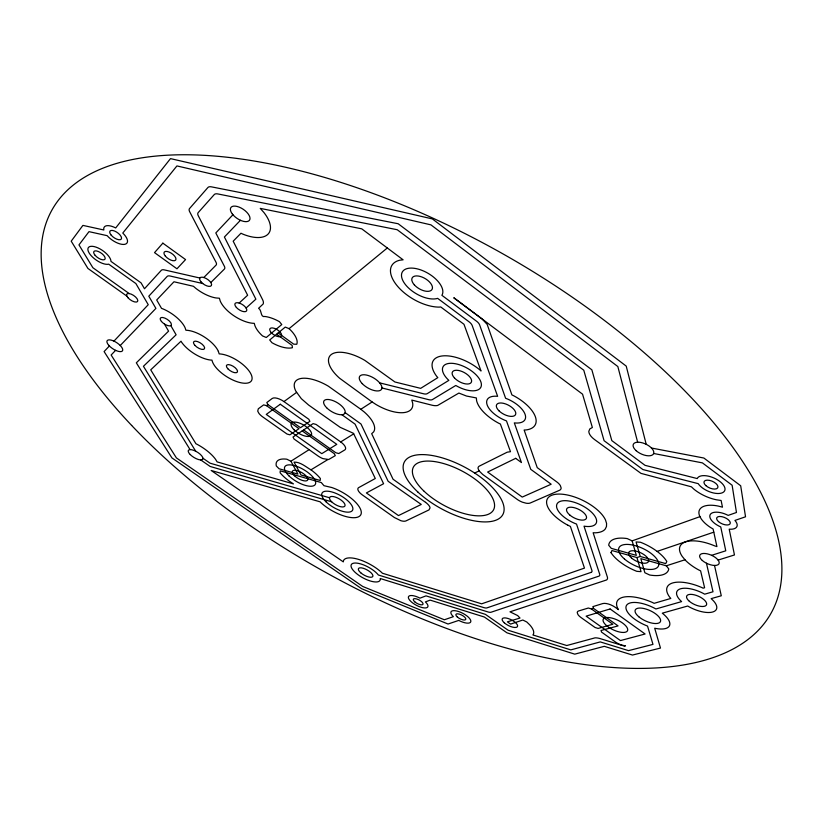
<?xml version="1.0" encoding="UTF-8"?>
<svg xmlns="http://www.w3.org/2000/svg" width="823" height="823" viewBox="0 0 823 823"><rect width="100%" height="100%" fill="white"/><g stroke="black" fill="none" stroke-linecap="round" stroke-linejoin="round"><path stroke-width="1.23" d="M610.995 552.645L611.921 550.536L636.961 557.562L640.212 556.461L665.725 563.611L666.825 561.492A32.529 14.104 24.9 0 0 640.479 542.244L636.066 541.956L640.212 556.461M109.377 345.979L104.099 351.575L171.935 457.927L361.626 588.712L448.041 624.019L458.75 620.408A11.069 4.074 27.4 0 0 470.807 620.758A11.069 4.074 27.4 0 0 456.827 611.026A11.069 4.074 27.4 0 0 453.38 616.664L444.348 619.77L362.727 586.47L176.41 457.917L111.136 355.011L115.611 350.351M113.955 341.123L148.243 304.705L135.867 283.544L108.708 264.173A13.487 5.74 34.8 0 1 90.036 254.307A13.487 5.74 34.8 0 1 95.921 247.095A13.487 5.74 34.8 0 1 110.971 261.385L141.062 282.865L144.488 288.76L161.298 270.325A6.831 3.004 34 0 1 164.374 269.903L199.824 278.009M232.94 214.762L215.811 232.95L247.63 295.241L239.164 303.029M120.251 345.516L155.897 308.388L148.798 296.187L167.151 276.446A6.8 2.994 33.8 0 1 170.238 276.044L202.736 283.524M240.439 220.297L224.401 237.014L255.871 299.171L246.098 308.008M203.806 277.505L216.038 265.14A7.068 3.251 33.7 0 0 216.007 262.259L189.65 211.686A7.376 3.498 34.6 0 1 189.547 208.548L207.9 187.521A7.582 3.704 34.8 0 1 211.429 186.852L398.178 223.753L591.85 369.805L611.808 440.603L645.037 465.334L697.235 478.564A15.009 7.212 23.7 0 1 717.944 480.128A15.009 7.212 23.7 0 1 720.454 493.327A15.009 7.212 23.7 0 1 698.202 483.646L642.897 469.552L604.082 440.696L583.774 370.216L397.221 229.73L217.786 193.93A7.551 3.683 34.6 0 0 214.247 194.578L198.189 212.622A7.366 3.508 34.5 0 0 198.271 215.749L224.35 266.22A7.068 3.261 33.6 0 1 224.36 269.09L210.822 282.536M276.621 334.231L292.155 345.434L292.412 347.718A24.34 10.956 32 0 1 271.96 342.718L269.697 339.961L285.262 327.081L289.079 328.655L387.304 247.98M266.508 405.657L299.016 428.68L289.881 434.832L287.042 434.05L262.774 416.942A9.845 4.053 31.2 0 1 258.957 413.413L257.722 411.161L258.309 408.784L263.638 404.885L266.508 405.657L267.928 404.607L300.488 427.693L309.89 421.355L308.831 419.298L283.956 401.573A10.041 4.218 31.1 0 0 272.187 398.486L266.806 402.54L267.928 404.607M283.956 401.573L296.589 392.406M425.563 502.349A9.794 4.033 28.5 0 1 430.069 507.853L428.968 509.921L405.996 520.897A9.537 3.827 28.7 0 1 400.924 520.722L394.433 517.554L362.501 495.035A9.619 3.878 29.3 0 1 358.262 490.631L357.902 489.644A9.516 3.837 29.3 0 1 358.766 487.566L375.288 478.502L353.458 433.31L340.218 427.353L308.646 405.06L301.341 398.692L295.879 391.264A30.739 13.353 30.7 0 1 301.28 378.426A30.739 13.353 30.7 0 1 328.336 386.172L360.813 409.278L372.14 401.963L375.988 404.484A32.015 14.536 29.9 0 0 412.683 403.157L411.778 400.081L431.859 405.163A13.178 6.111 29.2 0 0 437.661 405.451L458.884 393.065L466.518 396.048L476.352 397.931L476.599 400.719A32.827 15.647 27.8 0 0 498.532 423.135L500.384 424.02L510.497 451.693L507.235 452.177L479.408 466.075A10.555 4.681 27.7 0 0 478.06 468.441L479.079 470.879L482.71 474.449L517.153 499.345A10.514 4.619 27 0 0 522.502 502.215L526.144 503.213A10.514 4.619 27 0 0 530.362 502.956L559.486 490.292A10.843 4.897 26.6 0 0 561.132 487.946L560.35 485.601A10.843 4.897 26.6 0 0 556.636 481.805L537.234 467.629L524.128 430.007L525.691 429.976A32.807 15.637 27.8 0 0 534.662 415.049A32.827 15.647 27.8 0 0 513.84 395.832L511.906 394.906L487.175 324.396L482.011 318.913L453.771 297.751L582.55 394.176L592.365 427.507L589.824 428.917L588.805 431.365A14.022 6.8 25.9 0 0 594.412 439.451L640.994 473.379L691.413 486.815L693.727 489.006A27.056 13.003 23.6 0 0 716.452 499.798L721.102 500.477L722.481 507.174L718.119 506.042A26.408 12.283 23.4 0 0 699.519 515.712L701.042 518.624A26.408 12.283 23.4 0 0 710.311 527.348L713.109 529.014L716.926 546.595L714.57 545.834A32.262 14.33 23.7 0 0 691.865 540.865A32.334 14.361 23.7 0 0 683.872 542.594A32.262 14.33 23.7 0 0 682.236 556.43L685.158 559.99A32.262 14.33 23.7 0 0 698.789 569.979L700.61 570.853L704.601 587.745L703.109 588.178L701.577 587.437A32.406 13.693 24 0 0 672.741 582.931A32.406 13.693 24 0 0 669.49 596.891L670.807 598.444L654.151 603.321L652.207 602.374A34.01 13.837 24.8 0 0 617.703 608.362L618.485 609.627L615.367 607.395A9.927 4.002 25.4 0 0 602.621 603.598L592.869 606.633L593.455 608.341L618.083 625.912L601.016 630.49L601.582 632.126L615.347 641.93A9.66 3.765 25.2 0 0 621.941 645.16L625.48 645.849L624.462 646.117L600.409 638.689A11.337 4.362 25.5 0 0 595.008 637.856L566.749 645.53L532.893 634.945L533.222 634.543A26.161 9.845 26.8 0 0 529.786 624.914L526.802 622.003L522.821 620.028L510.62 624.101L507.38 621.838L520.002 618.042L517.646 615.563L509.993 611.828L606.602 579.958A12.201 5.092 25.6 0 0 607.364 577.046L593.136 532.728L595.317 532.81A32.714 14.475 26.1 0 0 605.214 529.076L606.469 526.525L606.582 523.479L605.522 520.023A32.714 14.475 26.1 0 0 555.566 494.294A32.714 14.475 26.1 0 0 567.798 525.187M290.91 461.23L297.926 474.13L279.059 468.76L276.333 466.003A27.138 10.689 30.2 0 1 286.857 459.213L290.91 461.23L309.098 449.656L318.038 455.973A9.732 3.981 30.2 0 0 322.986 458.637L328.675 459.512L335.29 455.644L334.303 453.679L302.175 430.923M309.098 449.656L294.058 439.009L293.009 437.034L313.09 423.629L316.042 424.421L340.691 441.93L353.715 433.855M310.96 469.83A27.015 10.637 30.2 0 1 320.373 478.513L320.178 480.467L301.033 475.015L294.037 462.104C300.416 461.929 305.693 466.785 310.96 469.83L327.821 459.594M474.665 473.06L479.079 470.879M632.146 540.876L636.333 555.371L611.252 548.344L608.701 545.238A32.529 14.104 24.9 0 1 627.208 538.581L632.146 540.876L699.992 516.628M657.114 551.4L713.798 532.162M666.311 565.812L668.78 568.919A32.529 14.104 24.9 0 1 649.707 575.02L644.872 572.746L640.839 558.652L666.311 565.812L684.983 559.774M711.607 555.33L725.763 550.803L720.742 526.936A14.639 6.81 23.4 0 1 710.311 514.426A14.639 6.81 23.4 0 1 728.16 515.383L736.462 512.482L732.131 485.241L702.42 462.886L653.647 453.483M718.088 560.093L734.455 554.959L729.209 529.179A14.639 6.81 23.4 0 0 734.939 520.424L745.535 516.793L740.69 485.776L703.871 458.03L651.456 448.021M591.428 608.958L612.857 624.245L598.126 628.433L595.07 627.496L581.161 617.641A9.67 3.817 25.7 0 1 577.921 614.503L577.252 612.641A9.67 3.817 25.7 0 1 578.764 610.923L588.322 608.022L591.428 608.958L593.455 608.341M379.65 382.86L423.526 393.775A6.923 3.22 29.3 0 0 427.271 393.62L448.844 380.37A21.501 10.349 28.8 0 1 453.432 363.437A21.501 10.349 28.8 0 1 481.362 383.991A21.501 10.349 28.8 0 1 455.788 385.483L432.486 399.536A6.903 3.199 29.2 0 1 428.752 399.68L381.934 387.962M329.529 497.761L210.071 463.184L202.972 458.267M331.679 501.814A8.744 3.426 29.6 0 1 335.393 497.102A8.744 3.426 29.6 0 1 344.775 506.196A8.744 3.426 29.6 0 1 331.679 501.814L210.143 466.456L200.719 459.934M567.88 525.208L570.401 526.432L584.474 568.107L481.65 603.825L382.366 573.209L381.43 572.273A25.163 9.218 28.8 0 0 349.343 557.881A25.215 9.238 28.8 0 0 343.51 560.586L343.304 561.883L211.161 470.468L320.106 501.824L321.114 502.853A26.892 10.534 29.6 0 0 347.193 516.875A26.892 10.534 29.6 0 0 361.307 512.328A26.799 10.504 29.6 0 0 356.945 503.758A26.892 10.534 29.6 0 0 331.751 487.514L323.974 485.693L321.279 482.556L280.221 470.838L280.118 472.783A27.138 10.689 30.2 0 0 289.429 481.249L293.451 483.903L217.128 461.898L215.585 459.347A25.976 9.701 31.5 0 0 197.417 444.492L195.946 443.762L150.722 369.846L181.019 341.195L181.533 342.101A23.147 9.753 32.7 0 0 211.984 360.145A22.962 9.681 32.1 0 0 238.001 382.006A22.962 9.681 32.1 0 0 249.678 371.831A22.962 9.681 32.1 0 0 219.165 353.89L218.373 351.37M303.646 429.935L335.835 452.743L338.747 453.545L344.693 449.996A9.917 4.146 30.1 0 0 345.547 447.712L345.166 446.642A9.917 4.146 30.1 0 0 340.712 441.941M425.563 502.349L393.034 479.223L371.687 433.69L373.57 431.962A30.585 13.25 30.2 0 0 364.25 411.994L360.813 409.278M129.211 293.564L92.876 267.732L78.967 244.894L88.987 231.644L107.144 235.666A13.888 6.1 35 0 0 124.582 244.359A13.888 6.1 35 0 0 122.781 233.053L176.924 165.927L430.943 224.864L617.836 366.544L637.65 442.198M126.865 296.115L87.927 268.452L71.21 241.18L82.907 225.389L103.842 229.987A13.888 6.1 35 0 1 115.683 227.95L170.495 158.613L432.353 218.908L626.221 366.112L646.209 444.317M345.125 412.632L360.978 423.989L388.137 481.29L421.263 504.448L398.466 515.579L366.389 492.946L383.59 483.729L355.073 424.133L341.915 414.73M278.174 332.945L293.739 344.179L296.774 344.261A24.34 10.956 32 0 0 289.089 328.655M372.14 401.963L339.611 378.241A32.179 14.66 30.5 0 1 331.515 354.353A32.179 14.66 30.5 0 1 364.928 360.443L394.927 381.985L420.676 388.353L437.836 377.634L436.674 376.296A33.033 15.904 28.8 0 1 441.57 356.04A33.033 15.904 28.8 0 1 479.706 369.774L481.023 370.988L463.977 324.283L440.737 306.958L439.143 307.113A35.296 18.137 30.4 0 1 397.396 286.065A35.296 18.137 30.4 0 1 399.752 260.222L403.105 259.811L361.729 228.825L260.253 208.384L264.008 212.632A34.638 16.923 34.1 0 1 267.989 234.195A34.638 16.923 34.1 0 1 242.867 234.133L240.964 233.238L233.187 241.18L262.619 299.747A13.271 6.08 32.7 0 1 263.144 304.006L258.587 308.286C262.095 310.23 260.119 317.719 265.068 316.495A24.34 10.956 32 0 1 279.46 321.69L281.764 324.55L266.271 337.492L262.547 335.949A24.34 10.956 32 0 1 254.821 325.383L254.276 323.346A24.659 11.1 32.7 0 1 220.225 301.033L219.391 298.235L215.945 297.947A24.885 11.193 33.5 0 1 195.761 288.307L193.436 286.291L173.972 281.775L156.699 299.994L161.534 308.378L163.047 308.934A23.353 9.835 33.3 0 1 185.052 327.647L185.916 330.239A23.147 9.753 32.7 0 1 218.373 351.38M190.062 449.605L136.33 362.82L168.571 331.155L164.435 324.036M195.72 451.23L143.439 366.286L176.112 334.796L170.814 325.62M636.961 557.562L641.035 571.656L636.776 571.327A32.529 14.104 24.9 0 1 611.026 552.655M706.453 563.22L713.006 591.778L704.694 594.175A21.665 9.156 24 0 0 680.364 588.846A21.665 9.156 24 0 0 681.609 601.603L655.921 608.969A23.785 9.67 24.8 0 0 626.344 605.687A23.785 9.67 24.8 0 0 647.536 626.077L652.978 644.388L628.525 650.633L600.276 641.909L570.802 649.892L508.1 630.223L485.405 614.349L426.005 595.873L419.977 598.156A10.936 4.002 28 0 0 408.434 597.961A10.936 4.002 28 0 0 422.353 607.611A10.936 4.002 28 0 0 425.388 601.911L430.182 600.121L484.387 617.034L506.989 632.836L574.763 654.151L604.288 646.322L632.486 655.057L660.478 648.061L654.697 628.227A23.785 9.67 24.8 0 0 669.428 625.83A23.785 9.67 24.8 0 0 662.289 613.176L687.699 606.026A21.665 9.156 24 0 0 712.934 611.921A21.665 9.156 24 0 0 711.144 598.63L721.277 595.77L714.518 565.452M162.851 243.155L154.529 252.63L176.966 268.792L185.566 259.574L162.851 243.155M280.283 404.237L266.261 414.411L321.772 453.658L336.772 444.358L280.283 404.237M515.682 458.339L487.638 472.042L522.245 497.082L551.163 484.222L530.763 469.336L514.313 422.888A21.357 10.185 27.8 0 0 525.084 414.339A21.357 10.185 27.8 0 0 505.6 398.26L479.675 325.013A7.572 3.858 29.1 0 0 476.517 321.196L441.889 295.303A22.972 11.8 30.4 0 0 420.574 269.841A22.972 11.8 30.4 0 0 403.64 282.022A22.972 11.8 30.4 0 0 437.651 298.358L469.059 321.814A7.541 3.827 29.2 0 1 472.217 325.61L497.637 396.326A21.357 10.185 27.8 0 0 487.165 404.957A21.357 10.185 27.8 0 0 506.484 420.923L521.443 462.547L515.682 458.339M591.017 572.407L486.99 607.868A5.71 2.16 27.2 0 1 483.811 607.6L378.364 574.999A16.378 5.998 28.8 0 0 354.178 563.086A16.378 5.998 28.8 0 0 361.503 577.036A16.378 5.998 28.8 0 0 380.216 578.518L487.957 611.942A5.699 2.15 27.1 0 0 491.136 612.209L598.794 576.182A6.389 2.664 25.7 0 0 599.73 574.361L584.021 526.154A21.82 9.65 26.1 0 0 590.904 511.628A21.82 9.65 26.1 0 0 558.107 502.575A21.82 9.65 26.1 0 0 576.522 524.076L591.943 570.586A6.389 2.664 25.8 0 1 591.017 572.407M610.121 608.969L586.12 616.149L620.449 640.572L645.109 633.998L610.121 608.969M424.226 491.362A45.409 19.392 28.1 0 0 493.08 510.61A45.409 19.392 28.1 0 0 443.124 463.411A45.409 19.392 28.1 0 0 424.226 491.362M624.482 559.023A21.758 9.434 24.9 0 0 658.122 566.605A21.758 9.434 24.9 0 0 633.401 545.186A21.758 9.434 24.9 0 0 624.482 559.023M289.027 475.931A17.612 6.934 30.2 0 0 315.158 484.644A17.612 6.934 30.2 0 0 296.033 466.116A17.612 6.934 30.2 0 0 289.027 475.931M326.042 501.824A17.499 6.862 29.6 0 0 352.275 510.671A17.499 6.862 29.6 0 0 333.603 492.483A17.499 6.862 29.6 0 0 326.042 501.824M418.033 492.185A55.81 23.836 28.1 0 0 502.421 515.28A55.81 23.836 28.1 0 0 440.387 457.341A55.81 23.836 28.1 0 0 418.033 492.185M689.335 601.274A10.833 4.578 24 0 0 706.278 605.214A10.833 4.578 24 0 0 694.211 594.803A10.833 4.578 24 0 0 689.335 601.274M606.829 625.85A13.425 5.319 25.3 0 0 627.373 630.963A13.425 5.319 25.3 0 0 611.952 618.094A13.425 5.319 25.3 0 0 606.829 625.85M638.792 616.756A13.878 5.648 24.8 0 0 660.221 621.972A13.878 5.648 24.8 0 0 644.481 608.65A13.878 5.648 24.8 0 0 638.792 616.756M631.56 558.066A10.874 4.712 24.9 0 0 648.349 561.811A10.874 4.712 24.9 0 0 635.922 551.112A10.874 4.712 24.9 0 0 631.56 558.066M569.742 514.982A10.905 4.825 26.1 0 0 586.315 518.49A10.905 4.825 26.1 0 0 573.528 507.524A10.905 4.825 26.1 0 0 569.742 514.982M294.078 429.781A11.625 4.825 30.6 0 0 311.289 435.274A11.625 4.825 30.6 0 0 298.656 422.785A11.625 4.825 30.6 0 0 294.078 429.781M326.628 407.745A12.139 5.267 30.4 0 0 344.786 413.393A12.139 5.267 30.4 0 0 331.782 400.194A12.139 5.267 30.4 0 0 326.628 407.745M362.243 383.641A12.705 5.782 30.2 0 0 381.44 389.433A12.705 5.782 30.2 0 0 368.066 375.463A12.705 5.782 30.2 0 0 362.243 383.641M111.136 235.1A6.944 3.055 35 0 0 121.248 239.143A6.944 3.055 35 0 0 114.469 230.996A6.944 3.055 35 0 0 111.136 235.1M95.118 255.325A6.738 2.87 34.8 0 0 104.902 259.276A6.738 2.87 34.8 0 0 98.256 251.457A6.738 2.87 34.8 0 0 95.118 255.325M457.341 617.013A5.535 2.037 27.4 0 0 465.684 619.575A5.535 2.037 27.4 0 0 459.501 614.164A5.535 2.037 27.4 0 0 457.341 617.013M414.823 601.88A5.463 1.996 28 0 0 422.96 604.38A5.463 1.996 28 0 0 416.747 598.979A5.463 1.996 28 0 0 414.823 601.88M108.842 345.403A9.197 3.631 33.4 0 0 122.318 351.03A9.197 3.631 33.4 0 0 113.296 340.825A9.197 3.631 33.4 0 0 108.842 345.403M294.562 475.817A8.806 3.467 30.2 0 0 307.607 480.128A8.806 3.467 30.2 0 0 297.998 470.869A8.806 3.467 30.2 0 0 294.562 475.817M718.469 521.587A7.325 3.405 23.4 0 0 730.032 523.922A7.325 3.405 23.4 0 0 721.915 516.679A7.325 3.405 23.4 0 0 718.469 521.587M705.856 485.611A7.5 3.611 23.7 0 0 717.687 487.874A7.5 3.611 23.7 0 0 709.313 480.334A7.5 3.611 23.7 0 0 705.856 485.611M454.389 377.85A10.75 5.175 28.8 0 0 471.023 382.716A10.75 5.175 28.8 0 0 460.201 370.854A10.75 5.175 28.8 0 0 454.389 377.85M232.323 213.99A11.265 5.504 34.1 0 0 249.225 220.564A11.265 5.504 34.1 0 0 239.051 207.077A11.265 5.504 34.1 0 0 232.323 213.99M499.057 410.883A10.678 5.092 27.8 0 0 515.424 414.813A10.678 5.092 27.8 0 0 503.717 403.373A10.678 5.092 27.8 0 0 499.057 410.883M702.297 560.473A10.493 4.66 23.7 0 0 718.798 564.064A10.493 4.66 23.7 0 0 707.132 553.817A10.493 4.66 23.7 0 0 702.297 560.473M636.169 450.695A11.152 5.422 25 0 0 653.472 453.885A11.152 5.422 25 0 0 640.706 442.445A11.152 5.422 25 0 0 636.169 450.695M414.329 284.851A11.481 5.895 30.4 0 0 431.91 289.624A11.481 5.895 30.4 0 0 420.121 276.415A11.481 5.895 30.4 0 0 414.329 284.851M360.783 572.829A8.189 3.004 28.8 0 0 372.798 576.481A8.189 3.004 28.8 0 0 363.293 568.282A8.189 3.004 28.8 0 0 360.783 572.829M190.226 454.563A8.456 3.158 31.5 0 0 202.684 459.347A8.456 3.158 31.5 0 0 193.868 450.397A8.456 3.158 31.5 0 0 190.226 454.563M504.283 622.805A8.549 3.22 26.8 0 0 517.338 626.787A8.549 3.22 26.8 0 0 508.007 618.464A8.549 3.22 26.8 0 0 504.283 622.805M165.3 256.046A6.975 3.127 34.2 0 0 175.608 260.15A6.975 3.127 34.2 0 0 169.003 252.023A6.975 3.127 34.2 0 0 165.3 256.046M227.827 368.755A6.368 2.685 32.1 0 0 237.281 372.181A6.368 2.685 32.1 0 0 230.769 365.114A6.368 2.685 32.1 0 0 227.827 368.755M201.224 282.104A6.903 3.107 33.5 0 0 211.357 285.602A6.903 3.107 33.5 0 0 204.238 277.649A6.903 3.107 33.5 0 0 201.224 282.104M194.989 345.444A6.419 2.706 32.7 0 0 204.423 348.829A6.419 2.706 32.7 0 0 197.757 341.648A6.419 2.706 32.7 0 0 194.989 345.444M236.376 307.442A6.841 3.076 32.7 0 0 246.53 310.981A6.841 3.076 32.7 0 0 239.586 303.173A6.841 3.076 32.7 0 0 236.376 307.442M161.462 321.495A6.481 2.726 33.3 0 0 171.061 325.424A6.481 2.726 33.3 0 0 164.888 318.11A6.481 2.726 33.3 0 0 161.462 321.495M271.148 332.513A6.79 3.055 32 0 0 281.312 336.072A6.79 3.055 32 0 0 274.543 328.408A6.79 3.055 32 0 0 271.148 332.513M127.904 297.669A6.543 2.747 33.9 0 0 137.503 301.578A6.543 2.747 33.9 0 0 131.155 294.13A6.543 2.747 33.9 0 0 127.904 297.669M131.659 425.45A412.21 182.274 29.3 0 0 761.553 626.756A412.21 182.274 29.3 0 0 341.36 182.562A412.21 182.274 29.3 0 0 131.659 425.45"/></g></svg>
